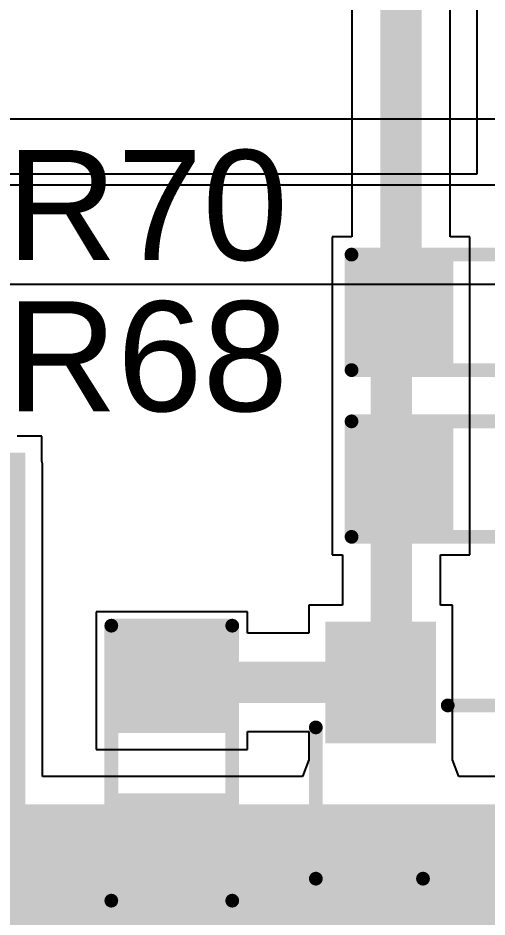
# Model space of a CAD drawing. Header units: inches. Extents: x 24 to 500, y 68 to 269.
# Drawn here: x 355.3 to 359.63, y 96.01 to 104.31 of the extents above; entities that cross this region are included whole.
import ezdxf

# ---------------------------------------------------------------- set-up
doc = ezdxf.new("R2010")
doc.units = ezdxf.units.IN
for name, color, linetype in [('Bottom Layer', 5, 'Continuous'), ('Layer 2', 76, 'Continuous'), ('Top Layer', 1, 'Continuous'), ('Top Overlay', 2, 'Continuous'), ('Top Paste', 8, 'Continuous'), ('Top Solder', 216, 'Continuous')]:
    doc.layers.add(name, color=color, linetype=linetype)
doc.styles.add('Arial', font='', dxfattribs={"height": 0.2})
doc.styles.get('Arial').set_extended_font_data('Arial')

# ---------------------------------------------------------------- blocks, each defined once
blk = doc.blocks.new('SOT_23_50')
at = {"layer": 'Top Layer'}
for points in [[(-0.41001315, 1.45998819), (0.40998775, 1.45998819), (0.40998775, 0.53998749), (-0.41001315, 0.53998749)], [(-1.36002395, -0.54000781), (-0.54002305, -0.54000781), (-0.54002305, -1.46000851), (-1.36002395, -1.46000851)], [(0.53999765, -0.54000781), (1.35999855, -0.54000781), (1.35999855, -1.46000851), (0.53999765, -1.46000851)]]:
    blk.add_hatch(color=1, dxfattribs=at).paths.add_polyline_path(points)
at = {"layer": 'Top Paste'}
for points in [[(-0.41001315, 1.45998819), (0.40998775, 1.45998819), (0.40998775, 0.53998749), (-0.41001315, 0.53998749)], [(-1.36002395, -0.54000781), (-0.54002305, -0.54000781), (-0.54002305, -1.46000851), (-1.36002395, -1.46000851)], [(0.53999765, -0.54000781), (1.35999855, -0.54000781), (1.35999855, -1.46000851), (0.53999765, -1.46000851)]]:
    blk.add_hatch(color=8, dxfattribs=at).paths.add_polyline_path(points)
at = {"layer": 'Top Solder'}
for points in [[(-0.51161315, 1.56158819), (0.51158775, 1.56158819), (0.51158775, 0.43838749), (-0.51161315, 0.43838749)], [(-1.46162395, -0.43840781), (-0.4384230499999999, -0.43840781), (-0.4384230499999999, -1.56160851), (-1.46162395, -1.56160851)], [(0.43839765, -0.43840781), (1.46159855, -0.43840781), (1.46159855, -1.56160851), (0.43839765, -1.56160851)]]:
    blk.add_hatch(color=216, dxfattribs=at).paths.add_polyline_path(points)
at = {"layer": 'Top Overlay'}
for points in [[(-1.5494127, 0.81278984, 0.127, 0.127, 0), (-1.5494127, -0.58421016, 0.127, 0.127, 0)], [(-0.5588126999999999, 0.81278984, 0.127, 0.127, 0), (-1.5494127, 0.81278984, 0.127, 0.127, 0)], [(1.54938984, 0.81278984, 0.127, 0.127, 0), (0.5587873, 0.81278984, 0.127, 0.127, 0)], [(1.54938984, 0.81278984, 0.127, 0.127, 0), (1.54938476, -0.58421016, 0.127, 0.127, 0)], [(0.3301873, -0.78741016, 0.127, 0.127, 0), (-0.3302127, -0.78741016, 0.127, 0.127, 0)], [(-1.5494127, -1.16841016, 0.127, 0.127, 0), (-1.6764127, -1.04141016, 0.127, 0.127, 0)], [(-1.6764127, -1.04141016, 0.127, 0.127, 0), (-1.6764127, -1.29541016, 0.127, 0.127, 0)], [(-1.5494127, -1.16841016, 0.127, 0.127, 0), (-1.6764127, -1.29541016, 0.127, 0.127, 0)]]:
    blk.add_lwpolyline(points, format="xyseb", dxfattribs=at)
for points in [[(-1.5811627, 0.81278984, 0.0635, 0.0635, 1), (-1.5176627, 0.81278984, 0.0635, 0.0635, 1)], [(-1.5811627, 0.81278984, 0.0635, 0.0635, 1), (-1.5176627, 0.81278984, 0.0635, 0.0635, 1)], [(-0.5905627, 0.81278984, 0.0635, 0.0635, 1), (-0.5270627, 0.81278984, 0.0635, 0.0635, 1)], [(0.5270372999999999, 0.81278984, 0.0635, 0.0635, 1), (0.5905372999999999, 0.81278984, 0.0635, 0.0635, 1)], [(1.51763984, 0.81278984, 0.0635, 0.0635, 1), (1.58113984, 0.81278984, 0.0635, 0.0635, 1)], [(1.51763984, 0.81278984, 0.0635, 0.0635, 1), (1.58113984, 0.81278984, 0.0635, 0.0635, 1)], [(-1.5811627, -0.58421016, 0.0635, 0.0635, 1), (-1.5176627, -0.58421016, 0.0635, 0.0635, 1)], [(1.51763476, -0.58421016, 0.0635, 0.0635, 1), (1.58113476, -0.58421016, 0.0635, 0.0635, 1)], [(-0.3619627, -0.78741016, 0.0635, 0.0635, 1), (-0.2984627, -0.78741016, 0.0635, 0.0635, 1)], [(0.2984373, -0.78741016, 0.0635, 0.0635, 1), (0.3619373, -0.78741016, 0.0635, 0.0635, 1)], [(-1.7081627, -1.04141016, 0.0635, 0.0635, 1), (-1.6446627, -1.04141016, 0.0635, 0.0635, 1)], [(-1.7081627, -1.04141016, 0.0635, 0.0635, 1), (-1.6446627, -1.04141016, 0.0635, 0.0635, 1)], [(-1.5811627, -1.16841016, 0.0635, 0.0635, 1), (-1.5176627, -1.16841016, 0.0635, 0.0635, 1)], [(-1.5811627, -1.16841016, 0.0635, 0.0635, 1), (-1.5176627, -1.16841016, 0.0635, 0.0635, 1)], [(-1.7081627, -1.29541016, 0.0635, 0.0635, 1), (-1.6446627, -1.29541016, 0.0635, 0.0635, 1)], [(-1.7081627, -1.29541016, 0.0635, 0.0635, 1), (-1.6446627, -1.29541016, 0.0635, 0.0635, 1)]]:
    blk.add_lwpolyline(points, format="xyseb", close=True, dxfattribs=at)
blk = doc.blocks.new('S______B______81')
at = {"layer": 'Top Layer'}
for points in [[(-1.14298984, -0.4445), (-1.14298984, 0.4445), (-0.38098984, 0.4445), (-0.38098984, -0.4445)], [(0.38101016, -0.4445), (0.38101016, 0.4445), (1.14301016, 0.4445), (1.14301016, -0.4445)]]:
    blk.add_hatch(color=1, dxfattribs=at).paths.add_polyline_path(points)
at = {"layer": 'Top Paste'}
for points in [[(-1.14298984, -0.4445), (-1.14298984, 0.4445), (-0.38098984, 0.4445), (-0.38098984, -0.4445)], [(0.38101016, -0.4445), (0.38101016, 0.4445), (1.14301016, 0.4445), (1.14301016, -0.4445)]]:
    blk.add_hatch(color=8, dxfattribs=at).paths.add_polyline_path(points)
at = {"layer": 'Top Solder'}
for points in [[(-1.24458984, -0.5460999999999999), (-1.24458984, 0.5460999999999999), (-0.27938984, 0.5460999999999999), (-0.27938984, -0.5460999999999999)], [(0.27941016, -0.5460999999999999), (0.27941016, 0.5460999999999999), (1.24461016, 0.5460999999999999), (1.24461016, -0.5460999999999999)]]:
    blk.add_hatch(color=216, dxfattribs=at).paths.add_polyline_path(points)
at = {"layer": 'Top Overlay'}
for points in [[(-1.26998984, 0.5588, 0.127, 0.127, 0), (-1.26998984, -0.5588, 0.127, 0.127, 0)], [(-1.26998984, 0.5588, 0.127, 0.127, 0), (1.27001016, 0.5588, 0.127, 0.127, 0)], [(1.27001016, 0.5588, 0.127, 0.127, 0), (1.27001016, -0.5588, 0.127, 0.127, 0)], [(-1.26998984, -0.5588, 0.127, 0.127, 0), (1.27001016, -0.5588, 0.127, 0.127, 0)]]:
    blk.add_lwpolyline(points, format="xyseb", dxfattribs=at)
for points in [[(-1.30173984, 0.5588, 0.0635, 0.0635, 1), (-1.23823984, 0.5588, 0.0635, 0.0635, 1)], [(-1.30173984, 0.5588, 0.0635, 0.0635, 1), (-1.23823984, 0.5588, 0.0635, 0.0635, 1)], [(1.23826016, 0.5588, 0.0635, 0.0635, 1), (1.30176016, 0.5588, 0.0635, 0.0635, 1)], [(1.23826016, 0.5588, 0.0635, 0.0635, 1), (1.30176016, 0.5588, 0.0635, 0.0635, 1)], [(-1.30173984, -0.5588, 0.0635, 0.0635, 1), (-1.23823984, -0.5588, 0.0635, 0.0635, 1)], [(-1.30173984, -0.5588, 0.0635, 0.0635, 1), (-1.23823984, -0.5588, 0.0635, 0.0635, 1)], [(1.23826016, -0.5588, 0.0635, 0.0635, 1), (1.30176016, -0.5588, 0.0635, 0.0635, 1)], [(1.23826016, -0.5588, 0.0635, 0.0635, 1), (1.30176016, -0.5588, 0.0635, 0.0635, 1)]]:
    blk.add_lwpolyline(points, format="xyseb", close=True, dxfattribs=at)
blk = doc.blocks.new('R___0603_111')
at = {"layer": 'Top Layer'}
for points in [[(-0.38100508, 0.44449746), (-0.38100508, -0.44450254), (-1.14300508, -0.44450254), (-1.14300508, 0.44449746)], [(1.14298984, 0.44449746), (1.14298984, -0.44450254), (0.38098984, -0.44450254), (0.38098984, 0.44449746)]]:
    blk.add_hatch(color=1, dxfattribs=at).paths.add_polyline_path(points)
at = {"layer": 'Top Paste'}
for points in [[(-0.38100508, 0.44449746), (-0.38100508, -0.44450254), (-1.14300508, -0.44450254), (-1.14300508, 0.44449746)], [(1.14298984, 0.44449746), (1.14298984, -0.44450254), (0.38098984, -0.44450254), (0.38098984, 0.44449746)]]:
    blk.add_hatch(color=8, dxfattribs=at).paths.add_polyline_path(points)
at = {"layer": 'Top Solder'}
for points in [[(-0.27940508, 0.5460974599999999), (-0.27940508, -0.54610254), (-1.24460508, -0.54610254), (-1.24460508, 0.5460974599999999)], [(1.24458984, 0.5460974599999999), (1.24458984, -0.54610254), (0.27938984, -0.54610254), (0.27938984, 0.5460974599999999)]]:
    blk.add_hatch(color=216, dxfattribs=at).paths.add_polyline_path(points)
at = {"layer": 'Top Overlay'}
for points in [[(1.21919238, 0.5334, 0.127, 0.127, 0), (-1.21920762, 0.53340254, 0.127, 0.127, 0)], [(-1.21920762, 0.53340254, 0.127, 0.127, 0), (-1.21920762, -0.5334, 0.127, 0.127, 0)], [(1.21919238, 0.5334, 0.127, 0.127, 0), (1.21919238, -0.5334, 0.127, 0.127, 0)], [(1.21919238, -0.5334, 0.127, 0.127, 0), (-1.21920762, -0.5334, 0.127, 0.127, 0)]]:
    blk.add_lwpolyline(points, format="xyseb", dxfattribs=at)
for points in [[(-1.25095762, 0.53340254, 0.0635, 0.0635, 1), (-1.18745762, 0.53340254, 0.0635, 0.0635, 1)], [(-1.25095762, 0.53340254, 0.0635, 0.0635, 1), (-1.18745762, 0.53340254, 0.0635, 0.0635, 1)], [(1.18744238, 0.5334, 0.0635, 0.0635, 1), (1.25094238, 0.5334, 0.0635, 0.0635, 1)], [(1.18744238, 0.5334, 0.0635, 0.0635, 1), (1.25094238, 0.5334, 0.0635, 0.0635, 1)], [(-1.25095762, -0.5334, 0.0635, 0.0635, 1), (-1.18745762, -0.5334, 0.0635, 0.0635, 1)], [(-1.25095762, -0.5334, 0.0635, 0.0635, 1), (-1.18745762, -0.5334, 0.0635, 0.0635, 1)], [(1.18744238, -0.5334, 0.0635, 0.0635, 1), (1.25094238, -0.5334, 0.0635, 0.0635, 1)], [(1.18744238, -0.5334, 0.0635, 0.0635, 1), (1.25094238, -0.5334, 0.0635, 0.0635, 1)]]:
    blk.add_lwpolyline(points, format="xyseb", close=True, dxfattribs=at)
blk = doc.blocks.new('R___0603_113')
at = {"layer": 'Top Layer'}
for points in [[(-0.3810076199999999, 0.44451524), (-0.3810076199999999, -0.4444847599999999), (-1.14300762, -0.4444847599999999), (-1.14300762, 0.44451524)], [(1.14298984, 0.44451524), (1.14298984, -0.4444847599999999), (0.38098984, -0.4444847599999999), (0.38098984, 0.44451524)]]:
    blk.add_hatch(color=1, dxfattribs=at).paths.add_polyline_path(points)
at = {"layer": 'Top Paste'}
for points in [[(-0.3810076199999999, 0.44451524), (-0.3810076199999999, -0.4444847599999999), (-1.14300762, -0.4444847599999999), (-1.14300762, 0.44451524)], [(1.14298984, 0.44451524), (1.14298984, -0.4444847599999999), (0.38098984, -0.4444847599999999), (0.38098984, 0.44451524)]]:
    blk.add_hatch(color=8, dxfattribs=at).paths.add_polyline_path(points)
at = {"layer": 'Top Solder'}
for points in [[(-0.27940762, 0.54611524), (-0.27940762, -0.54608476), (-1.24460762, -0.54608476), (-1.24460762, 0.54611524)], [(1.24458984, 0.54611524), (1.24458984, -0.54608476), (0.27938984, -0.54608476), (0.27938984, 0.54611524)]]:
    blk.add_hatch(color=216, dxfattribs=at).paths.add_polyline_path(points)
at = {"layer": 'Top Overlay'}
for points in [[(1.21918984, 0.53341778, 0.127, 0.127, 0), (-1.21921016, 0.53341778, 0.127, 0.127, 0)], [(-1.21921016, 0.53341778, 0.127, 0.127, 0), (-1.21921016, -0.5333822199999999, 0.127, 0.127, 0)], [(1.21918984, 0.53341778, 0.127, 0.127, 0), (1.21918984, -0.5333822199999999, 0.127, 0.127, 0)], [(1.21918984, -0.5333822199999999, 0.127, 0.127, 0), (-1.21921016, -0.5333822199999999, 0.127, 0.127, 0)]]:
    blk.add_lwpolyline(points, format="xyseb", dxfattribs=at)
for points in [[(-1.25096016, 0.53341778, 0.0635, 0.0635, 1), (-1.18746016, 0.53341778, 0.0635, 0.0635, 1)], [(-1.25096016, 0.53341778, 0.0635, 0.0635, 1), (-1.18746016, 0.53341778, 0.0635, 0.0635, 1)], [(1.18743984, 0.53341778, 0.0635, 0.0635, 1), (1.25093984, 0.53341778, 0.0635, 0.0635, 1)], [(1.18743984, 0.53341778, 0.0635, 0.0635, 1), (1.25093984, 0.53341778, 0.0635, 0.0635, 1)], [(-1.25096016, -0.5333822199999999, 0.0635, 0.0635, 1), (-1.18746016, -0.5333822199999999, 0.0635, 0.0635, 1)], [(-1.25096016, -0.5333822199999999, 0.0635, 0.0635, 1), (-1.18746016, -0.5333822199999999, 0.0635, 0.0635, 1)], [(1.18743984, -0.5333822199999999, 0.0635, 0.0635, 1), (1.25093984, -0.5333822199999999, 0.0635, 0.0635, 1)], [(1.18743984, -0.5333822199999999, 0.0635, 0.0635, 1), (1.25093984, -0.5333822199999999, 0.0635, 0.0635, 1)]]:
    blk.add_lwpolyline(points, format="xyseb", close=True, dxfattribs=at)
blk = doc.blocks.new('SMC_197')
at = {"layer": 'Top Solder'}
blk.add_hatch(color=216, dxfattribs=at).paths.add_polyline_path([(1.79840001, 2.25159189), (6.101599429999999, 2.25159189), (6.101599429999999, -2.25160713), (1.79840001, -2.25160713)])

msp = doc.modelspace()

# ---------------------------------------------------------------- hatches: boundary and pattern name
at = {"layer": 'Top Layer'}
msp.add_hatch(color=1, dxfattribs=at).paths.add_polyline_path([(349.885, 94.488), (362.8873108, 94.488), (362.8873108, 97.047812), (349.885, 97.047812)])

# ---------------------------------------------------------------- linework, layer by layer
at = {"layer": 'Bottom Layer'}
for p, q in [((359.79476428, 103.378), (297.688, 103.378)), ((261.239, 102.771956), (376.78359492, 102.77194838))]:
    msp.add_line(p, q, dxfattribs=at)
at = {"layer": 'Layer 2'}
for p, q in [((359.537, 122.7639658), (359.537, 102.87)), ((359.537, 102.87), (247.328563, 102.87)), ((290.195, 101.854), (360.807, 101.854))]:
    msp.add_line(p, q, dxfattribs=at)
at = {"layer": 'Top Layer'}
for p, q in [((358.38280368, 105.1487356), (358.38280368, 102.29107558)), ((359.28921792, 102.29107558), (359.28921792, 105.1487356)), ((358.38280368, 102.29107558), (358.2010107999999, 102.29107558)), ((358.2010107999999, 102.29107558), (358.2010107999999, 100.89408066)), ((359.4710108, 102.29107558), (359.28921792, 102.29107558)), ((359.4710108, 100.89408066), (359.4710108, 102.29107558)), ((358.2010107999999, 100.89408066), (358.20100572, 100.89408066)), ((358.20100572, 100.89408066), (358.20100572, 100.75107866)), ((359.47101588, 100.89408066), (359.4710108, 100.89408066)), ((359.47101588, 100.75107866), (359.47101588, 100.89408066)), ((358.20100572, 100.75107866), (358.2010107999999, 100.75107866)), ((358.2010107999999, 100.75107866), (358.2010107999999, 99.35408374)), ((359.4710108, 99.35408374), (359.4710108, 100.75107866)), ((359.4710108, 100.75107866), (359.47101588, 100.75107866)), ((355.51700804, 100.44799824), (355.28803974, 100.44799824)), ((355.51700804, 100.21902994), (355.51700804, 100.44799824)), ((355.52198644, 100.19400078), (355.51700804, 100.21902994)), ((355.52198644, 97.30678785999999), (355.52198644, 100.19400078)), ((358.2010107999999, 99.35408374), (358.29395448, 99.35408374)), ((358.29395448, 99.35408374), (358.29395448, 98.88880907999999)), ((359.20036872, 98.88880907999999), (359.20036872, 99.35408374)), ((359.20036872, 99.35408374), (359.4710108, 99.35408374)), ((357.4161, 98.825812), (356.0191, 98.825812)), ((356.0191, 98.825812), (356.0191, 97.555812)), ((357.4161, 98.62801712), (357.4161, 98.825812)), ((358.29395448, 98.88880907999999), (357.98400082, 98.88880907999999)), ((357.98400082, 98.88880907999999), (357.98400082, 98.62801712)), ((359.31199918, 98.88880907999999), (359.20036872, 98.88880907999999)), ((359.31199918, 97.48459039999999), (359.31199918, 98.88880907999999)), ((357.98400082, 98.62801712), (357.4161, 98.62801712)), ((357.4161, 97.555812), (357.4161, 97.72160287999999)), ((357.4161, 97.72160287999999), (357.98400082, 97.72160287999999)), ((357.98400082, 97.72160287999999), (357.98400082, 97.48459039999999)), ((356.0191, 97.555812), (357.4161, 97.555812)), ((357.98399828, 97.46081091999999), (357.92659682, 97.30678785999999)), ((357.98400082, 97.48459039999999), (357.98399828, 97.46081091999999)), ((359.31200172, 97.46081091999999), (359.31199918, 97.48459039999999)), ((359.36940318, 97.30678785999999), (359.31200172, 97.46081091999999)), ((357.92659682, 97.30678785999999), (355.52198644, 97.30678785999999)), ((359.82661842, 97.30678785999999), (359.36940318, 97.30678785999999))]:
    msp.add_line(p, q, dxfattribs=at)
for points in [[(358.8360108, 101.68142478, 0.3809999999999999, 0.3809999999999999, 0), (358.8360108, 105.1487356, 0.3809999999999999, 0.3809999999999999, 0)], [(358.8360108, 101.68142478, 0.3809999999999999, 0.3809999999999999, -0.4142135623730951), (358.7471616, 101.59257558, 0.3809999999999999, 0.3809999999999999, 0)], [(358.7471616, 98.2739716, 0.3809999999999999, 0.3809999999999999, 0), (358.7471616, 101.59257558, 0.3809999999999999, 0.3809999999999999, 0)], [(358.648, 98.17481, 0.3809999999999999, 0.3809999999999999, 0), (358.7471616, 98.2739716, 0.3809999999999999, 0.3809999999999999, 0)], [(356.955598, 98.17481, 0.3809999999999999, 0.3809999999999999, 0), (358.648, 98.17481, 0.3809999999999999, 0.3809999999999999, 0)]]:
    msp.add_lwpolyline(points, format="xyseb", dxfattribs=at)
for points in [[(358.7407608, 101.68142478, 0.1905, 0.1905, 1), (358.9312608, 101.68142478, 0.1905, 0.1905, 1)], [(358.7407608, 101.68142478, 0.1905, 0.1905, 1), (358.9312608, 101.68142478, 0.1905, 0.1905, 1)], [(358.6519115999999, 101.59257558, 0.1905, 0.1905, 1), (358.8424116, 101.59257558, 0.1905, 0.1905, 1)], [(358.6519115999999, 101.59257558, 0.1905, 0.1905, 1), (358.8424116, 101.59257558, 0.1905, 0.1905, 1)], [(358.6519115999999, 98.2739716, 0.1905, 0.1905, 1), (358.8424116, 98.2739716, 0.1905, 0.1905, 1)], [(358.6519115999999, 98.2739716, 0.1905, 0.1905, 1), (358.8424116, 98.2739716, 0.1905, 0.1905, 1)], [(356.860348, 98.17481, 0.1905, 0.1905, 1), (357.050848, 98.17481, 0.1905, 0.1905, 1)], [(358.55275, 98.17481, 0.1905, 0.1905, 1), (358.74325, 98.17481, 0.1905, 0.1905, 1)], [(358.55275, 98.17481, 0.1905, 0.1905, 1), (358.74325, 98.17481, 0.1905, 0.1905, 1)]]:
    msp.add_lwpolyline(points, format="xyseb", close=True, dxfattribs=at)

# ---------------------------------------------------------------- block references
for name, p, rotation in [('R___0603_111', (359.59800064, 101.59257304), 180), ('R___0603_113', (359.59800064, 100.05259898), 180), ('S______B______81', (356.7176, 97.42880183999999), 90), ('SOT_23_50', (359.5979981, 97.17480184), 180)]:
    msp.add_blockref(name, p, dxfattribs=dict(rotation=rotation))
msp.add_blockref('SMC_197', (349.26300988, 98.04400761999999))

# ---------------------------------------------------------------- texts
at = {"layer": 'Top Overlay', "style": 'Arial'}
for s, p in [('R70', (355.18776562, 102.07604172)), ('R68', (355.18776562, 100.67904426))]:
    msp.add_text(s, height=1.016, dxfattribs=at).set_placement(p)

doc.saveas('drawing.dxf')
